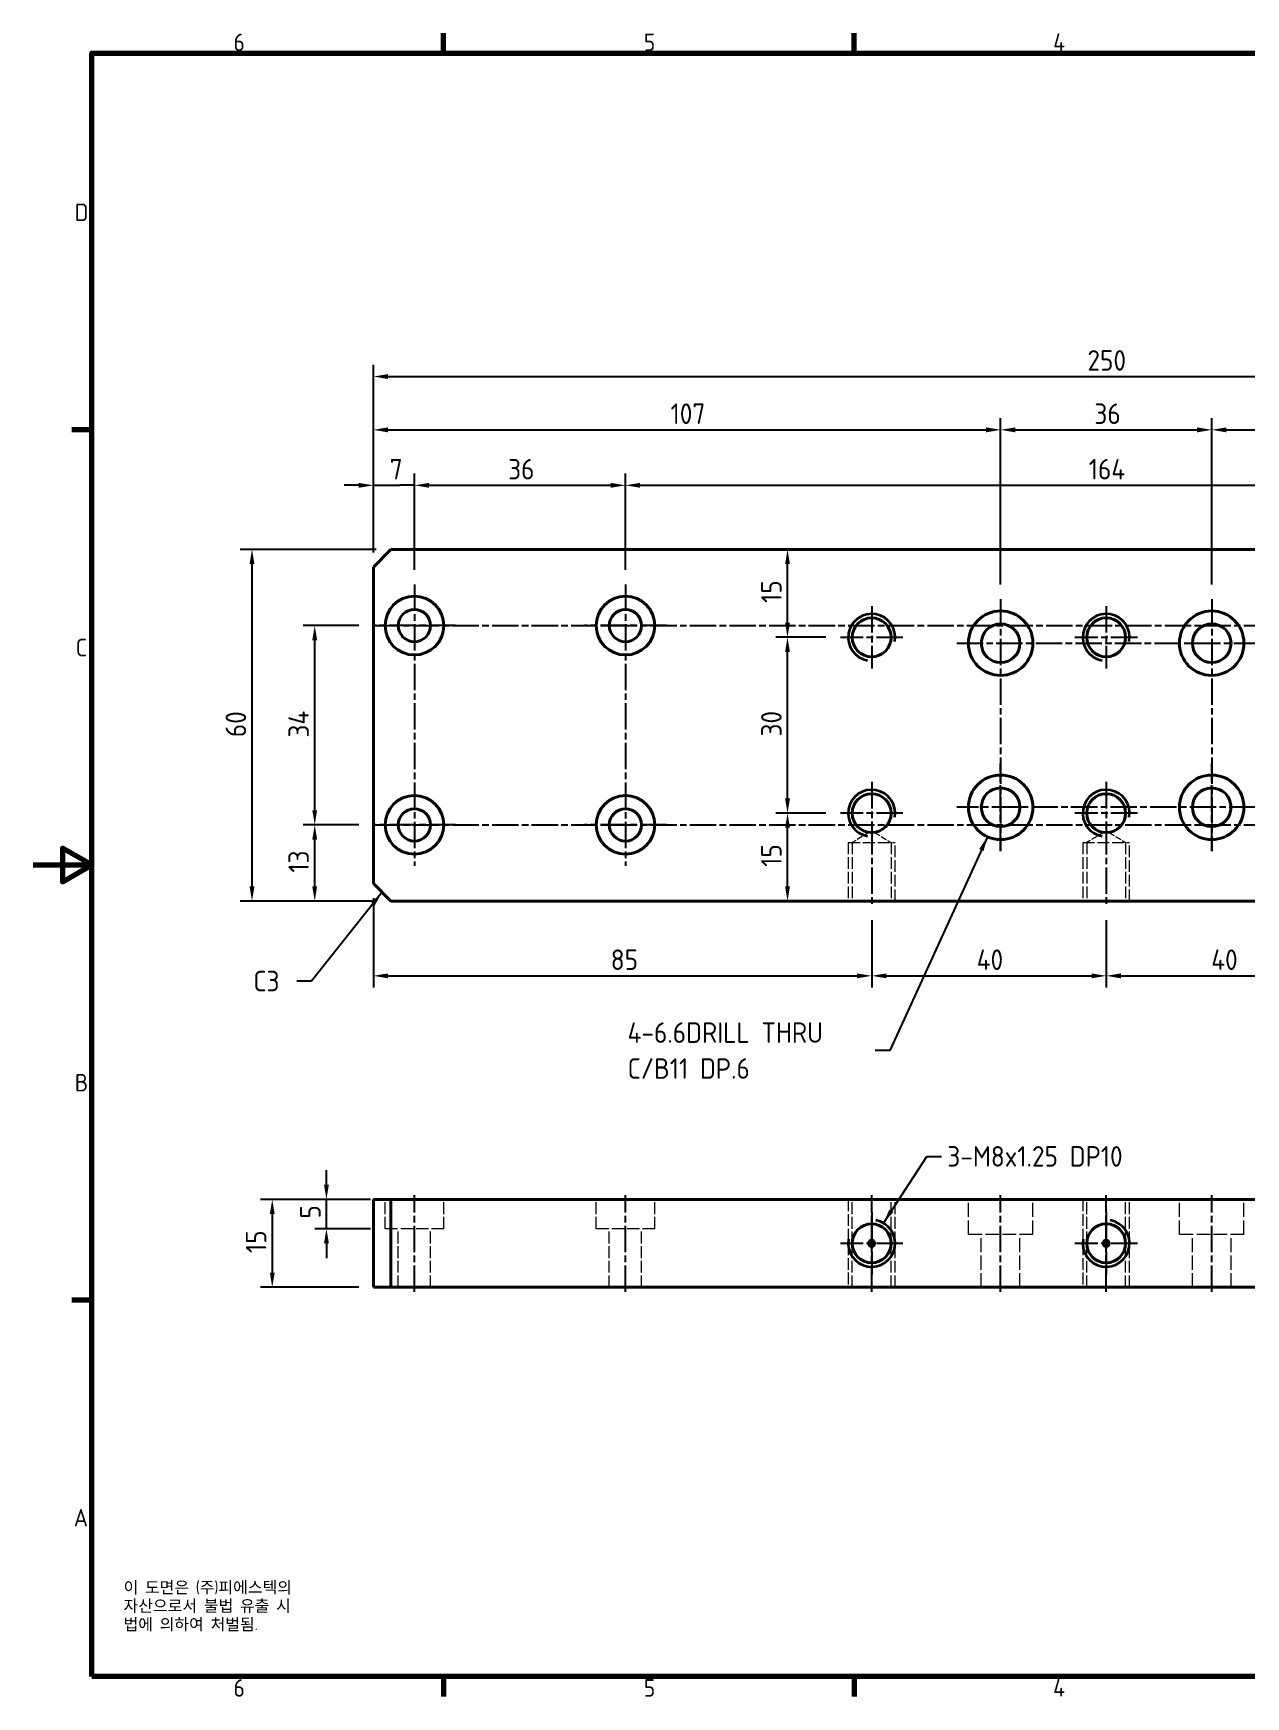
# Model space of a CAD drawing. Header units: millimetres. Extents: x 0 to 420, y 0 to 297.
# Drawn here: x 0 to 206.8, y 6.6 to 290.4 of the extents above; entities that cross this region are included whole.
import ezdxf

# ---------------------------------------------------------------- set-up
doc = ezdxf.new("R2010")
doc.units = ezdxf.units.MM
doc.linetypes.add('CHAIN', pattern=[0.3543, 0.2362, -0.0295, 0.0591, -0.0295])
doc.linetypes.add('DASHED', pattern=[0.2067, 0.1654, -0.0413])
doc.layers.get('0').update_dxf_attribs({"color": 3, "lineweight": 25})
for name, color, linetype, lineweight in [('가려진 것(ISO)', 2, 'DASHED', 18), ('가시적인 것(ISO)', 3, 'Continuous', 40), ('가시적인 좁은 것(ISO)', 3, 'Continuous', 35), ('경계(ISO)', 7, 'Continuous', 70), ('기호(ISO)', 5, 'Continuous', 25), ('중심 표식(ISO)', 1, 'Continuous', 25), ('중심선(ISO)', 1, 'Continuous', 25), ('치수(ISO)', 7, 'Continuous', 25)]:
    doc.layers.add(name, color=color, linetype=linetype, lineweight=lineweight)
doc.styles.add('문자 텍스트_M2B', font='isocp.shx')
doc.styles.add('문자 텍스트_PSTEK_POSCO', font='isocp.shx')
doc.styles.add('치수 텍스트_PSTEK_POSCO', font='isocp.shx')
doc.dimstyles.new('치수_PSTEK_POSCO', dxfattribs={"dimtxt": 3.5, "dimasz": 2.5, "dimexe": 2, "dimexo": 2.5, "dimgap": 1, "dimtad": 1, "dimrnd": 1e-08, "dimdsep": 46, "dimtxsty": '치수 텍스트_PSTEK_POSCO', "dimcen": 0.09, "dimdle": 10, "dimclrd": 7, "dimclre": 7, "dimclrt": 2, "dimadec": 1, "dimazin": 2, "dimtfac": 1, "dimtmove": 0, "dimatfit": 3, "dimfxl": 0, "dimtolj": 1, "dimlwd": -1, "dimlwe": -1, "dimarcsym": 0})
doc.dimstyles.new('치수_PSTEK_POSCO$7', dxfattribs={"dimtxt": 3.5, "dimasz": 2.5, "dimexe": 2, "dimexo": 2.5, "dimgap": 1, "dimtad": 1, "dimrnd": 1e-08, "dimdsep": 46, "dimtxsty": '치수 텍스트_PSTEK_POSCO', "dimcen": 0.09, "dimdle": 10, "dimclrd": 7, "dimclre": 7, "dimclrt": 2, "dimadec": 1, "dimazin": 2, "dimtfac": 1, "dimtmove": 0, "dimatfit": 3, "dimfxl": 0, "dimtolj": 1, "dimlwd": -1, "dimlwe": -1, "dimarcsym": 0})

# ---------------------------------------------------------------- blocks, each defined once
blk = doc.blocks.new('경계 Default Border')
at = {"layer": '경계(ISO)'}
for p, q in [((70, 287), (70, 290.4)), ((140, 287), (140, 290.4)), ((10, 222.75), (6.6, 222.75)), ((10, 74.25), (6.6, 74.25)), ((70, 10), (70, 6.6)), ((140, 10), (140, 6.6))]:
    blk.add_line(p, q, dxfattribs=at)
at = {"layer": '경계(ISO)', "flags": 128}
for points in [[(10, 10), (10, 287), (410, 287), (410, 10), (10, 10)], [(0, 148.5), (10, 148.5), (5, 151.39), (5, 145.61), (10, 148.5)]]:
    blk.add_lwpolyline(points, dxfattribs=at)
at = {"layer": '경계(ISO)', "color": 2, "char_height": 3, "attachment_point": 7, "style": '문자 텍스트_M2B'}
for s, insert in [('6', (34.14, 287.37)), ('5', (104.14, 287.37)), ('4', (173.97, 287.4)), ('D', (7.08, 258.35)), ('C', (7.24, 184.1)), ('B', (7.08, 109.85)), ('A', (6.91, 35.62)), ('6', (34.14, 6.57)), ('5', (104.14, 6.57)), ('4', (173.97, 6.6))]:
    blk.add_mtext(s, dxfattribs=dict(at, insert=insert))
blk = doc.blocks.new('*D22')
at = {"layer": 'Defpoints', "color": 0, "transparency": 16777216}
for p in [(65.01, 213.28), (58.01, 199.34), (65.01, 196.34)]:
    blk.add_point(p, dxfattribs=at)
at = {"layer": '치수(ISO)', "color": 7, "transparency": 16777216}
for p, q in [((55.51, 213.28), (53.01, 213.28)), ((58.01, 201.84), (58.01, 215.28)), ((58.01, 213.28), (60.51, 213.28)), ((60.51, 213.28), (62.51, 213.28)), ((65.01, 213.28), (62.51, 213.28)), ((65.01, 198.84), (65.01, 215.28)), ((67.51, 213.28), (70.01, 213.28))]:
    blk.add_line(p, q, dxfattribs=at)
for points in [[(55.51, 213.69), (55.51, 212.86), (58.01, 213.28)], [(67.51, 213.69), (67.51, 212.86), (65.01, 213.28)]]:
    blk.add_solid(points, dxfattribs=at)
at = {"layer": '치수(ISO)', "color": 2, "transparency": 16777216, "insert": (60.8, 216.03), "char_height": 3.5, "attachment_point": 4, "style": '치수 텍스트_PSTEK_POSCO'}
blk.add_mtext('\\A1;7', dxfattribs=at)
blk = doc.blocks.new('*D23')
at = {"layer": 'Defpoints', "color": 0, "transparency": 16777216}
for p in [(101.01, 213.28), (65.01, 196.34), (101.01, 196.34)]:
    blk.add_point(p, dxfattribs=at)
at = {"layer": '치수(ISO)', "color": 7, "transparency": 16777216}
for p, q in [((65.01, 198.84), (65.01, 215.28)), ((67.51, 213.28), (98.51, 213.28)), ((101.01, 198.84), (101.01, 215.28))]:
    blk.add_line(p, q, dxfattribs=at)
for points in [[(67.51, 213.69), (67.51, 212.86), (65.01, 213.28)], [(98.51, 213.69), (98.51, 212.86), (101.01, 213.28)]]:
    blk.add_solid(points, dxfattribs=at)
at = {"layer": '치수(ISO)', "color": 2, "transparency": 16777216, "insert": (81, 216.03), "char_height": 3.5, "attachment_point": 4, "style": '치수 텍스트_PSTEK_POSCO'}
blk.add_mtext('\\A1;36', dxfattribs=at)
blk = doc.blocks.new('*D24')
at = {"layer": 'Defpoints', "color": 0, "transparency": 16777216}
for p in [(265.01, 213.28), (101.01, 196.34), (265.01, 196.34)]:
    blk.add_point(p, dxfattribs=at)
at = {"layer": '치수(ISO)', "color": 7, "transparency": 16777216}
for p, q in [((101.01, 198.84), (101.01, 215.28)), ((103.51, 213.28), (262.51, 213.28)), ((265.01, 198.84), (265.01, 215.28))]:
    blk.add_line(p, q, dxfattribs=at)
for points in [[(103.51, 213.69), (103.51, 212.86), (101.01, 213.28)], [(262.51, 213.69), (262.51, 212.86), (265.01, 213.28)]]:
    blk.add_solid(points, dxfattribs=at)
at = {"layer": '치수(ISO)', "color": 2, "transparency": 16777216, "insert": (180.04, 216.03), "char_height": 3.5, "attachment_point": 4, "style": '치수 텍스트_PSTEK_POSCO'}
blk.add_mtext('\\A1;164', dxfattribs=at)
blk = doc.blocks.new('*D27')
at = {"layer": 'Defpoints', "color": 0, "transparency": 16777216}
for p in [(165.01, 222.74), (58.01, 199.34), (165.01, 193.84)]:
    blk.add_point(p, dxfattribs=at)
at = {"layer": '치수(ISO)', "color": 7, "transparency": 16777216}
for p, q in [((58.01, 201.84), (58.01, 224.74)), ((165.01, 196.34), (165.01, 224.74)), ((60.51, 222.74), (162.51, 222.74))]:
    blk.add_line(p, q, dxfattribs=at)
for points in [[(60.51, 223.16), (60.51, 222.32), (58.01, 222.74)], [(162.51, 223.16), (162.51, 222.32), (165.01, 222.74)]]:
    blk.add_solid(points, dxfattribs=at)
at = {"layer": '치수(ISO)', "color": 2, "transparency": 16777216, "insert": (108.7, 225.49), "char_height": 3.5, "attachment_point": 4, "style": '치수 텍스트_PSTEK_POSCO'}
blk.add_mtext('\\A1;107', dxfattribs=at)
blk = doc.blocks.new('*D28')
at = {"layer": 'Defpoints', "color": 0, "transparency": 16777216}
for p in [(201.01, 222.74), (165.01, 193.84), (201.01, 193.84)]:
    blk.add_point(p, dxfattribs=at)
at = {"layer": '치수(ISO)', "color": 7, "transparency": 16777216}
for p, q in [((165.01, 196.34), (165.01, 224.74)), ((201.01, 196.34), (201.01, 224.74)), ((167.51, 222.74), (198.51, 222.74))]:
    blk.add_line(p, q, dxfattribs=at)
for points in [[(167.51, 223.16), (167.51, 222.32), (165.01, 222.74)], [(198.51, 223.16), (198.51, 222.32), (201.01, 222.74)]]:
    blk.add_solid(points, dxfattribs=at)
at = {"layer": '치수(ISO)', "color": 2, "transparency": 16777216, "insert": (181, 225.49), "char_height": 3.5, "attachment_point": 4, "style": '치수 텍스트_PSTEK_POSCO'}
blk.add_mtext('\\A1;36', dxfattribs=at)
blk = doc.blocks.new('*D29')
at = {"layer": 'Defpoints', "color": 0, "transparency": 16777216}
for p in [(308.01, 222.74), (308.01, 199.34), (201.01, 193.84)]:
    blk.add_point(p, dxfattribs=at)
at = {"layer": '치수(ISO)', "color": 7, "transparency": 16777216}
for p, q in [((201.01, 196.34), (201.01, 224.74)), ((308.01, 201.84), (308.01, 224.74)), ((203.51, 222.74), (305.51, 222.74))]:
    blk.add_line(p, q, dxfattribs=at)
for points in [[(203.51, 223.16), (203.51, 222.32), (201.01, 222.74)], [(305.51, 223.16), (305.51, 222.32), (308.01, 222.74)]]:
    blk.add_solid(points, dxfattribs=at)
at = {"layer": '치수(ISO)', "color": 2, "transparency": 16777216, "insert": (251.72, 225.49), "char_height": 3.5, "attachment_point": 4, "style": '치수 텍스트_PSTEK_POSCO'}
blk.add_mtext('\\A1;107', dxfattribs=at)
blk = doc.blocks.new('*D30')
at = {"layer": 'Defpoints', "color": 0, "transparency": 16777216}
for p in [(58.01, 145.34), (143.01, 141.59), (143.01, 129.58)]:
    blk.add_point(p, dxfattribs=at)
at = {"layer": '치수(ISO)', "color": 7, "transparency": 16777216}
for p, q in [((58.01, 142.84), (58.01, 127.58)), ((143.01, 139.09), (143.01, 127.58)), ((60.51, 129.58), (140.51, 129.58))]:
    blk.add_line(p, q, dxfattribs=at)
for points in [[(60.51, 129.99), (60.51, 129.16), (58.01, 129.58)], [(140.51, 129.99), (140.51, 129.16), (143.01, 129.58)]]:
    blk.add_solid(points, dxfattribs=at)
at = {"layer": '치수(ISO)', "color": 2, "transparency": 16777216, "insert": (98.5, 132.33), "char_height": 3.5, "attachment_point": 4, "style": '치수 텍스트_PSTEK_POSCO'}
blk.add_mtext('\\A1;85', dxfattribs=at)
blk = doc.blocks.new('*D31')
at = {"layer": 'Defpoints', "color": 0, "transparency": 16777216}
for p in [(143.01, 141.59), (183.01, 141.59), (183.01, 129.58)]:
    blk.add_point(p, dxfattribs=at)
at = {"layer": '치수(ISO)', "color": 7, "transparency": 16777216}
for p, q in [((143.01, 139.09), (143.01, 127.58)), ((183.01, 139.09), (183.01, 127.58)), ((145.51, 129.58), (180.51, 129.58))]:
    blk.add_line(p, q, dxfattribs=at)
for points in [[(145.51, 129.99), (145.51, 129.16), (143.01, 129.58)], [(180.51, 129.99), (180.51, 129.16), (183.01, 129.58)]]:
    blk.add_solid(points, dxfattribs=at)
at = {"layer": '치수(ISO)', "color": 2, "transparency": 16777216, "insert": (160.92, 132.33), "char_height": 3.5, "attachment_point": 4, "style": '치수 텍스트_PSTEK_POSCO'}
blk.add_mtext('\\A1;40', dxfattribs=at)
blk = doc.blocks.new('*D32')
at = {"layer": 'Defpoints', "color": 0, "transparency": 16777216}
for p in [(183.01, 141.59), (223.01, 141.59), (223.01, 129.58)]:
    blk.add_point(p, dxfattribs=at)
at = {"layer": '치수(ISO)', "color": 7, "transparency": 16777216}
for p, q in [((183.01, 139.09), (183.01, 127.58)), ((223.01, 139.09), (223.01, 127.58)), ((185.51, 129.58), (220.51, 129.58))]:
    blk.add_line(p, q, dxfattribs=at)
for points in [[(185.51, 129.99), (185.51, 129.16), (183.01, 129.58)], [(220.51, 129.99), (220.51, 129.16), (223.01, 129.58)]]:
    blk.add_solid(points, dxfattribs=at)
at = {"layer": '치수(ISO)', "color": 2, "transparency": 16777216, "insert": (200.92, 132.33), "char_height": 3.5, "attachment_point": 4, "style": '치수 텍스트_PSTEK_POSCO'}
blk.add_mtext('\\A1;40', dxfattribs=at)
blk = doc.blocks.new('*D34')
at = {"layer": 'Defpoints', "color": 0, "transparency": 16777216}
for p in [(48.01, 189.34), (58.01, 189.34), (58.01, 155.34)]:
    blk.add_point(p, dxfattribs=at)
at = {"layer": '치수(ISO)', "color": 7, "transparency": 16777216}
for p, q in [((55.51, 189.34), (46.01, 189.34)), ((48.01, 157.84), (48.01, 186.84)), ((55.51, 155.34), (46.01, 155.34))]:
    blk.add_line(p, q, dxfattribs=at)
for points in [[(47.59, 186.84), (48.42, 186.84), (48.01, 189.34)], [(47.59, 157.84), (48.42, 157.84), (48.01, 155.34)]]:
    blk.add_solid(points, dxfattribs=at)
at = {"layer": '치수(ISO)', "color": 2, "transparency": 16777216, "insert": (45.26, 170.24), "char_height": 3.5, "attachment_point": 4, "rotation": 90, "style": '치수 텍스트_PSTEK_POSCO'}
blk.add_mtext('\\A1;34', dxfattribs=at)
blk = doc.blocks.new('*D35')
at = {"layer": 'Defpoints', "color": 0, "transparency": 16777216}
for p in [(48.01, 155.34), (58.01, 155.34), (61.01, 142.34)]:
    blk.add_point(p, dxfattribs=at)
at = {"layer": '치수(ISO)', "color": 7, "transparency": 16777216}
for p, q in [((55.51, 155.34), (46.01, 155.34)), ((48.01, 144.84), (48.01, 152.84)), ((58.51, 142.34), (46.01, 142.34))]:
    blk.add_line(p, q, dxfattribs=at)
for points in [[(47.59, 152.84), (48.42, 152.84), (48.01, 155.34)], [(47.59, 144.84), (48.42, 144.84), (48.01, 142.34)]]:
    blk.add_solid(points, dxfattribs=at)
at = {"layer": '치수(ISO)', "color": 2, "transparency": 16777216, "insert": (45.26, 147.19), "char_height": 3.5, "attachment_point": 4, "rotation": 90, "style": '치수 텍스트_PSTEK_POSCO'}
blk.add_mtext('\\A1;13', dxfattribs=at)
blk = doc.blocks.new('*D36')
at = {"layer": 'Defpoints', "color": 0, "transparency": 16777216}
for p in [(37.31, 202.34), (61.01, 202.34), (61.01, 142.34)]:
    blk.add_point(p, dxfattribs=at)
at = {"layer": '치수(ISO)', "color": 7, "transparency": 16777216}
for p, q in [((58.51, 202.34), (35.31, 202.34)), ((37.31, 144.84), (37.31, 199.84)), ((58.51, 142.34), (35.31, 142.34))]:
    blk.add_line(p, q, dxfattribs=at)
for points in [[(36.89, 199.84), (37.73, 199.84), (37.31, 202.34)], [(36.89, 144.84), (37.73, 144.84), (37.31, 142.34)]]:
    blk.add_solid(points, dxfattribs=at)
at = {"layer": '치수(ISO)', "color": 2, "transparency": 16777216, "insert": (34.56, 170.3), "char_height": 3.5, "attachment_point": 4, "rotation": 90, "style": '치수 텍스트_PSTEK_POSCO'}
blk.add_mtext('\\A1;60', dxfattribs=at)
blk = doc.blocks.new('*D37')
at = {"layer": 'Defpoints', "color": 0, "transparency": 16777216}
for p in [(61.01, 202.34), (128.65, 202.34), (137.68, 187.34)]:
    blk.add_point(p, dxfattribs=at)
at = {"layer": '치수(ISO)', "color": 7, "transparency": 16777216}
for p, q in [((128.65, 189.84), (128.65, 199.84)), ((135.18, 187.34), (126.65, 187.34))]:
    blk.add_line(p, q, dxfattribs=at)
for points in [[(128.24, 199.84), (129.07, 199.84), (128.65, 202.34)], [(128.24, 189.84), (129.07, 189.84), (128.65, 187.34)]]:
    blk.add_solid(points, dxfattribs=at)
at = {"layer": '치수(ISO)', "color": 2, "transparency": 16777216, "insert": (125.9, 193.2), "char_height": 3.5, "attachment_point": 4, "rotation": 90, "style": '치수 텍스트_PSTEK_POSCO'}
blk.add_mtext('\\A1;15', dxfattribs=at)
blk = doc.blocks.new('*D38')
at = {"layer": 'Defpoints', "color": 0, "transparency": 16777216}
for p in [(128.65, 187.34), (137.68, 187.34), (137.68, 157.34)]:
    blk.add_point(p, dxfattribs=at)
at = {"layer": '치수(ISO)', "color": 7, "transparency": 16777216}
for p, q in [((135.18, 187.34), (126.65, 187.34)), ((128.65, 159.84), (128.65, 184.84)), ((135.18, 157.34), (126.65, 157.34))]:
    blk.add_line(p, q, dxfattribs=at)
for points in [[(128.24, 184.84), (129.07, 184.84), (128.65, 187.34)], [(128.24, 159.84), (129.07, 159.84), (128.65, 157.34)]]:
    blk.add_solid(points, dxfattribs=at)
at = {"layer": '치수(ISO)', "color": 2, "transparency": 16777216, "insert": (125.9, 170.42), "char_height": 3.5, "attachment_point": 4, "rotation": 90, "style": '치수 텍스트_PSTEK_POSCO'}
blk.add_mtext('\\A1;30', dxfattribs=at)
blk = doc.blocks.new('*D39')
at = {"layer": 'Defpoints', "color": 0, "transparency": 16777216}
for p in [(128.65, 157.34), (137.68, 157.34), (61.01, 142.34)]:
    blk.add_point(p, dxfattribs=at)
at = {"layer": '치수(ISO)', "color": 7, "transparency": 16777216}
for p, q in [((135.18, 157.34), (126.65, 157.34)), ((128.65, 144.84), (128.65, 154.84))]:
    blk.add_line(p, q, dxfattribs=at)
for points in [[(128.24, 154.84), (129.07, 154.84), (128.65, 157.34)], [(128.24, 144.84), (129.07, 144.84), (128.65, 142.34)]]:
    blk.add_solid(points, dxfattribs=at)
at = {"layer": '치수(ISO)', "color": 2, "transparency": 16777216, "insert": (125.9, 148.18), "char_height": 3.5, "attachment_point": 4, "rotation": 90, "style": '치수 텍스트_PSTEK_POSCO'}
blk.add_mtext('\\A1;15', dxfattribs=at)
blk = doc.blocks.new('*D43')
at = {"layer": 'Defpoints', "color": 0, "transparency": 16777216}
for p in [(308.01, 231.84), (58.01, 199.34), (308.01, 199.34)]:
    blk.add_point(p, dxfattribs=at)
at = {"layer": '치수(ISO)', "color": 7, "transparency": 16777216}
for p, q in [((58.01, 201.84), (58.01, 233.84)), ((308.01, 201.84), (308.01, 233.84)), ((60.51, 231.84), (305.51, 231.84))]:
    blk.add_line(p, q, dxfattribs=at)
for points in [[(60.51, 232.25), (60.51, 231.42), (58.01, 231.84)], [(305.51, 232.25), (305.51, 231.42), (308.01, 231.84)]]:
    blk.add_solid(points, dxfattribs=at)
at = {"layer": '치수(ISO)', "color": 2, "transparency": 16777216, "insert": (179.81, 234.59), "char_height": 3.5, "attachment_point": 4, "style": '치수 텍스트_PSTEK_POSCO'}
blk.add_mtext('\\A1;250', dxfattribs=at)
blk = doc.blocks.new('*D44')
at = {"layer": 'Defpoints', "color": 0, "transparency": 16777216}
for p in [(50.01, 91.43), (60.01, 91.43), (60.01, 86.43)]:
    blk.add_point(p, dxfattribs=at)
at = {"layer": '치수(ISO)', "color": 7, "transparency": 16777216}
for p, q in [((50.01, 93.93), (50.01, 96.43)), ((57.51, 91.43), (48.01, 91.43)), ((50.01, 86.43), (50.01, 91.43)), ((57.51, 86.43), (48.01, 86.43)), ((50.01, 83.93), (50.01, 81.43))]:
    blk.add_line(p, q, dxfattribs=at)
for points in [[(49.59, 93.93), (50.42, 93.93), (50.01, 91.43)], [(49.59, 83.93), (50.42, 83.93), (50.01, 86.43)]]:
    blk.add_solid(points, dxfattribs=at)
at = {"layer": '치수(ISO)', "color": 2, "transparency": 16777216, "insert": (47.26, 88.16), "char_height": 3.5, "attachment_point": 4, "rotation": 90, "style": '치수 텍스트_PSTEK_POSCO'}
blk.add_mtext('\\A1;5', dxfattribs=at)
blk = doc.blocks.new('*D45')
at = {"layer": 'Defpoints', "color": 0, "transparency": 16777216}
for p in [(58.01, 91.43), (40.76, 76.43), (58.01, 76.43)]:
    blk.add_point(p, dxfattribs=at)
at = {"layer": '치수(ISO)', "color": 7, "transparency": 16777216}
for p, q in [((55.51, 91.43), (38.76, 91.43)), ((40.76, 88.93), (40.76, 78.93)), ((55.51, 76.43), (38.76, 76.43))]:
    blk.add_line(p, q, dxfattribs=at)
for points in [[(40.35, 88.93), (41.18, 88.93), (40.76, 91.43)], [(40.35, 78.93), (41.18, 78.93), (40.76, 76.43)]]:
    blk.add_solid(points, dxfattribs=at)
at = {"layer": '치수(ISO)', "color": 2, "transparency": 16777216, "insert": (38.01, 82.28), "char_height": 3.5, "attachment_point": 4, "rotation": 90, "style": '치수 텍스트_PSTEK_POSCO'}
blk.add_mtext('\\A1;15', dxfattribs=at)

msp = doc.modelspace()

# ---------------------------------------------------------------- linework, layer by layer
at = {"layer": '가려진 것(ISO)', "ltscale": 6.326723}
for p, q in [((142.531, 154.046), (139.683, 152.335)), ((143.483, 154.046), (146.33, 152.335)), ((182.531, 154.046), (179.683, 152.335)), ((183.483, 154.046), (186.33, 152.335))]:
    msp.add_line(p, q, dxfattribs=at)
at = {"layer": '가려진 것(ISO)', "ltscale": 12.094824}
for p, q in [((139.007, 152.335), (139.007, 142.335)), ((139.683, 152.335), (139.683, 142.335)), ((146.33, 152.335), (146.33, 142.335)), ((147.007, 142.335), (147.007, 152.335)), ((179.007, 152.335), (179.007, 142.335)), ((179.683, 152.335), (179.683, 142.335)), ((186.33, 152.335), (186.33, 142.335)), ((187.007, 142.335), (187.007, 152.335)), ((60.007, 86.431), (60.007, 91.431)), ((70.007, 86.431), (70.007, 91.431)), ((96.007, 86.431), (96.007, 91.431)), ((106.007, 86.431), (106.007, 91.431)), ((139.007, 91.431), (139.007, 76.431)), ((139.683, 76.431), (139.683, 91.431)), ((146.33, 76.431), (146.33, 91.431)), ((147.007, 76.431), (147.007, 91.431)), ((179.007, 91.431), (179.007, 76.431)), ((179.683, 76.431), (179.683, 91.431)), ((186.33, 76.431), (186.33, 91.431)), ((187.007, 76.431), (187.007, 91.431)), ((62.257, 76.431), (62.257, 86.431)), ((67.757, 76.431), (67.757, 86.431)), ((98.257, 76.431), (98.257, 86.431)), ((103.757, 76.431), (103.757, 86.431))]:
    msp.add_line(p, q, dxfattribs=at)
at = {"layer": '가려진 것(ISO)', "ltscale": 12.159042}
for p, q in [((139.007, 152.335), (147.007, 152.335)), ((179.007, 152.335), (187.007, 152.335))]:
    msp.add_line(p, q, dxfattribs=at)
at = {"layer": '가려진 것(ISO)', "ltscale": 14.513788}
for p, q in [((159.507, 85.431), (159.507, 91.431)), ((170.507, 85.431), (170.507, 91.431)), ((195.507, 85.431), (195.507, 91.431)), ((206.507, 85.431), (206.507, 91.431)), ((161.707, 76.431), (161.707, 85.431)), ((168.307, 76.431), (168.307, 85.431)), ((197.707, 76.431), (197.707, 85.431)), ((204.307, 76.431), (204.307, 85.431))]:
    msp.add_line(p, q, dxfattribs=at)
at = {"layer": '가려진 것(ISO)', "ltscale": 12.665669}
for p, q in [((70.007, 86.431), (60.007, 86.431)), ((106.007, 86.431), (96.007, 86.431))]:
    msp.add_line(p, q, dxfattribs=at)
at = {"layer": '가려진 것(ISO)', "ltscale": 13.932237}
for p, q in [((170.507, 85.431), (159.507, 85.431)), ((206.507, 85.431), (195.507, 85.431))]:
    msp.add_line(p, q, dxfattribs=at)
at = {"layer": '가시적인 것(ISO)'}
for p, q in [((58.007, 199.335), (61.007, 202.335)), ((305.007, 202.335), (61.007, 202.335)), ((58.007, 199.335), (58.007, 145.335)), ((61.007, 142.335), (58.007, 145.335)), ((61.007, 142.335), (305.007, 142.335)), ((61.007, 91.431), (58.007, 91.431)), ((58.007, 91.431), (58.007, 76.431)), ((61.007, 76.431), (61.007, 91.431)), ((61.007, 91.431), (305.007, 91.431)), ((58.007, 76.431), (61.007, 76.431)), ((305.007, 76.431), (61.007, 76.431))]:
    msp.add_line(p, q, dxfattribs=at)
for centre, radius in [((65.007, 189.335), 5), ((101.007, 189.335), 5), ((65.007, 189.335), 2.75), ((101.007, 189.335), 2.75), ((143.007, 187.335), 3.324), ((165.007, 186.335), 5.5), ((183.007, 187.335), 3.324), ((201.007, 186.335), 5.5), ((165.007, 186.335), 3.3), ((201.007, 186.335), 3.3), ((165.007, 158.335), 5.5), ((201.007, 158.335), 5.5), ((65.007, 155.335), 5), ((101.007, 155.335), 5), ((143.007, 157.335), 3.324), ((165.007, 158.335), 3.3), ((183.007, 157.335), 3.324), ((201.007, 158.335), 3.3), ((65.007, 155.335), 2.75), ((101.007, 155.335), 2.75), ((143.007, 83.931), 3.324), ((183.007, 83.931), 3.324)]:
    msp.add_circle(centre, radius, dxfattribs=at)
for points in [[(142.531, 83.931), (142.531, 83.868), (142.541, 83.801), (142.585, 83.674), (142.619, 83.615), (142.7, 83.518), (142.754, 83.473), (142.875, 83.413), (142.942, 83.397), (143.071, 83.397), (143.139, 83.413), (143.26, 83.473), (143.313, 83.518), (143.395, 83.615), (143.428, 83.674), (143.473, 83.801), (143.483, 83.868), (143.483, 83.993), (143.473, 84.061), (143.428, 84.187), (143.395, 84.246), (143.313, 84.344), (143.26, 84.388), (143.139, 84.448), (143.071, 84.464), (142.942, 84.464), (142.875, 84.448), (142.754, 84.388), (142.7, 84.344), (142.619, 84.246), (142.585, 84.187), (142.541, 84.061), (142.531, 83.993), (142.531, 83.931)], [(182.531, 83.931), (182.531, 83.868), (182.541, 83.801), (182.585, 83.674), (182.619, 83.615), (182.7, 83.518), (182.754, 83.473), (182.875, 83.413), (182.942, 83.397), (183.071, 83.397), (183.139, 83.413), (183.26, 83.473), (183.313, 83.518), (183.395, 83.615), (183.428, 83.674), (183.473, 83.801), (183.483, 83.868), (183.483, 83.993), (183.473, 84.061), (183.428, 84.187), (183.395, 84.246), (183.313, 84.344), (183.26, 84.388), (183.139, 84.448), (183.071, 84.464), (182.942, 84.464), (182.875, 84.448), (182.754, 84.388), (182.7, 84.344), (182.619, 84.246), (182.585, 84.187), (182.541, 84.061), (182.531, 83.993), (182.531, 83.931)]]:
    msp.add_open_spline(points, degree=3, knots=[0, 0, 0, 0, 0.0187967, 0.0187967, 0.0375934, 0.0375934, 0.05690095, 0.05690095, 0.07620851, 0.07620851, 0.09551607, 0.09551607, 0.11482362, 0.11482362, 0.13362032, 0.13362032, 0.15241702, 0.15241702, 0.17121372, 0.17121372, 0.19001042, 0.19001042, 0.20931798, 0.20931798, 0.22862553, 0.22862553, 0.24793309, 0.24793309, 0.26724065, 0.26724065, 0.28603734, 0.28603734, 0.30483404, 0.30483404, 0.30483404, 0.30483404], dxfattribs=at)
at = {"layer": '가시적인 좁은 것(ISO)'}
for centre, start, end in [((143.007, 187.335), 350, 260), ((183.007, 187.335), 350, 260), ((143.007, 157.335), 350, 260), ((183.007, 157.335), 350, 260), ((143.007, 83.931), 170, 80), ((183.007, 83.931), 170, 80)]:
    msp.add_arc(centre, 4, start, end, dxfattribs=at)
at = {"layer": '중심 표식(ISO)', "linetype": 'CHAIN', "ltscale": 19.051651}
for p, q in [((165.007, 193.835), (165.007, 178.835)), ((201.007, 193.835), (201.007, 178.835)), ((143.007, 192.659), (143.007, 182.012)), ((183.007, 192.659), (183.007, 182.012)), ((72.007, 189.335), (58.007, 189.335)), ((108.007, 189.335), (94.007, 189.335)), ((148.33, 187.335), (137.683, 187.335)), ((188.33, 187.335), (177.683, 187.335)), ((165.007, 150.835), (165.007, 165.835)), ((201.007, 150.835), (201.007, 165.835)), ((143.007, 162.659), (143.007, 152.012)), ((183.007, 162.659), (183.007, 152.012)), ((148.33, 157.335), (137.683, 157.335)), ((188.33, 157.335), (177.683, 157.335)), ((72.007, 155.335), (58.007, 155.335)), ((108.007, 155.335), (94.007, 155.335)), ((143.007, 89.254), (143.007, 78.607)), ((183.007, 89.254), (183.007, 78.607)), ((148.33, 83.931), (137.683, 83.931)), ((188.33, 83.931), (177.683, 83.931))]:
    msp.add_line(p, q, dxfattribs=at)
at = {"layer": '중심선(ISO)', "linetype": 'CHAIN', "ltscale": 19.051651}
for p, q in [((65.007, 196.335), (65.007, 148.335)), ((101.007, 196.335), (101.007, 148.335)), ((165.007, 193.835), (165.007, 150.835)), ((201.007, 193.835), (201.007, 150.835)), ((58.007, 189.335), (308.007, 189.335)), ((157.507, 186.335), (208.507, 186.335)), ((208.507, 158.335), (157.507, 158.335)), ((58.007, 155.335), (308.007, 155.335)), ((143.007, 154.796), (143.007, 141.585)), ((183.007, 154.796), (183.007, 141.585)), ((65.007, 75.681), (65.007, 92.181)), ((101.007, 75.681), (101.007, 92.181)), ((143.007, 75.681), (143.007, 92.181)), ((165.007, 75.681), (165.007, 92.181)), ((183.007, 75.681), (183.007, 92.181)), ((201.007, 75.681), (201.007, 92.181))]:
    msp.add_line(p, q, dxfattribs=at)

# ---------------------------------------------------------------- block references
msp.add_blockref('경계 Default Border', (0, 0))

# ---------------------------------------------------------------- texts
at = {"layer": '기호(ISO)', "color": 2, "insert": (37.535, 128.688), "char_height": 3.5, "attachment_point": 4, "style": '치수 텍스트_PSTEK_POSCO'}
msp.add_mtext('{C3}', dxfattribs=at)
at = {"layer": '기호(ISO)', "color": 2, "char_height": 3.5, "attachment_point": 4, "style": '치수 텍스트_PSTEK_POSCO'}
for s, insert, width, line_spacing_factor in [('{4-6.6DRILL THRU \\PC/B11 DP.6}', (101.37, 116.829), 41.2529, 1.05), ('{3-M8x1.25 DP10}', (155.916, 98.774), 35.75448, 0.6125)]:
    msp.add_mtext(s, dxfattribs=dict(at, insert=insert, width=width, line_spacing_factor=line_spacing_factor))
at = {"layer": '기호(ISO)', "color": 7, "insert": (15.395, 26.228), "char_height": 2, "width": 51.24014, "attachment_point": 1, "line_spacing_factor": 0.944221, "style": '문자 텍스트_PSTEK_POSCO'}
msp.add_mtext('{이 도면은 (주)피에스텍의\\P자산으로서 불법 유출 시 \\P법에 의하여 처벌됨.}', dxfattribs=at)

# ---------------------------------------------------------------- dimensions: what is measured, and where the dimension line sits
at = {"layer": '치수(ISO)', "color": 7}
for base, p1, p2, angle, override, picture, middle in [((308.007, 231.837), (58.007, 199.335), (308.007, 199.335), 180, {"dimdec": 2, "dimtp": 0, "dimtm": 0, "dimtdec": 2, "dimtofl": 0, "dimatfit": 1}, '*D43', (183.007, 231.837)), ((165.007, 222.739), (58.007, 199.335), (165.007, 193.835), 180, {"dimdec": 2, "dimtp": 0, "dimtm": 0, "dimtdec": 2, "dimtofl": 0, "dimatfit": 1}, '*D27', (111.497, 222.739)), ((201.007, 222.739), (165.007, 193.835), (201.007, 193.835), 180, {"dimdec": 2, "dimtp": 0, "dimtm": 0, "dimtdec": 2, "dimtofl": 0, "dimatfit": 1}, '*D28', (183.017, 222.739)), ((308.007, 222.739), (201.007, 193.835), (308.007, 199.335), 180, {"dimdec": 2, "dimtp": 0, "dimtm": 0, "dimtdec": 2, "dimtofl": 0, "dimatfit": 1}, '*D29', (254.517, 222.739)), ((65.007, 213.277), (58.007, 199.335), (65.007, 196.335), 180, {"dimdec": 2, "dimtp": 0, "dimtm": 0, "dimtdec": 2, "dimtofl": 0}, '*D22', (61.497, 213.277)), ((101.007, 213.277), (65.007, 196.335), (101.007, 196.335), 180, {"dimdec": 2, "dimtp": 0, "dimtm": 0, "dimtdec": 2, "dimtofl": 0, "dimatfit": 1}, '*D23', (83.017, 213.277)), ((265.007, 213.277), (101.007, 196.335), (265.007, 196.335), 180, {"dimdec": 2, "dimtp": 0, "dimtm": 0, "dimtdec": 2, "dimtofl": 0, "dimatfit": 1}, '*D24', (183.017, 213.277)), ((37.311, 202.335), (61.007, 142.335), (61.007, 202.335), 270, {"dimdec": 2, "dimtp": 0, "dimtm": 0, "dimtdec": 2, "dimtofl": 0, "dimatfit": 1}, '*D36', (37.311, 172.335)), ((128.655, 202.335), (137.683, 187.335), (61.007, 202.335), 90, {"dimdec": 2, "dimse2": 1, "dimtp": 0, "dimtm": 0, "dimtdec": 2, "dimtofl": 0, "dimatfit": 1}, '*D37', (128.655, 194.845)), ((48.007, 189.335), (58.007, 155.335), (58.007, 189.335), 90, {"dimdec": 2, "dimtp": 0, "dimtm": 0, "dimtdec": 2, "dimtofl": 0, "dimatfit": 1}, '*D34', (48.007, 172.335)), ((128.655, 187.335), (137.683, 157.335), (137.683, 187.335), 90, {"dimdec": 2, "dimtp": 0, "dimtm": 0, "dimtdec": 2, "dimtofl": 0, "dimatfit": 1}, '*D38', (128.655, 172.345)), ((128.655, 157.335), (61.007, 142.335), (137.683, 157.335), 90, {"dimdec": 2, "dimse1": 1, "dimtp": 0, "dimtm": 0, "dimtdec": 2, "dimtofl": 0, "dimatfit": 1}, '*D39', (128.655, 149.825)), ((48.007, 155.335), (61.007, 142.335), (58.007, 155.335), 270, {"dimdec": 2, "dimtp": 0, "dimtm": 0, "dimtdec": 2, "dimtofl": 0, "dimatfit": 1}, '*D35', (48.007, 148.835)), ((143.007, 129.576), (58.007, 145.335), (143.007, 141.585), 180, {"dimdec": 2, "dimtp": 0, "dimtm": 0, "dimtdec": 2, "dimtofl": 0, "dimatfit": 1}, '*D30', (100.497, 129.576)), ((183.007, 129.576), (143.007, 141.585), (183.007, 141.585), 180, {"dimdec": 2, "dimtp": 0, "dimtm": 0, "dimtdec": 2, "dimtofl": 0, "dimatfit": 1}, '*D31', (163.017, 129.576)), ((223.007, 129.576), (183.007, 141.585), (223.007, 141.585), 180, {"dimdec": 2, "dimtp": 0, "dimtm": 0, "dimtdec": 2, "dimtofl": 0, "dimatfit": 1}, '*D32', (203.017, 129.576)), ((50.007, 91.431), (60.007, 86.431), (60.007, 91.431), 90, {"dimdec": 2, "dimtp": 0, "dimtm": 0, "dimtdec": 2, "dimtofl": 1, "dimatfit": 1}, '*D44', (50.007, 88.931)), ((40.765, 76.431), (58.007, 91.431), (58.007, 76.431), 90, {"dimdec": 2, "dimtp": 0, "dimtm": 0, "dimtdec": 2, "dimtofl": 0, "dimatfit": 1}, '*D45', (40.765, 83.931))]:
    dim = msp.add_linear_dim(base=base, p1=p1, p2=p2, angle=angle, dimstyle='치수_PSTEK_POSCO', override=override, dxfattribs=at)
    dim.commit()
    dim.dimension.update_dxf_attribs({"geometry": picture, "text_midpoint": middle, "dimtype": 160})

# ---------------------------------------------------------------- leaders
at = {"layer": '기호(ISO)', "color": 7, "annotation_type": 0, "has_hookline": 1}
for points, hookline_direction, text_width in [([(162.753, 153.319), (146.123, 116.829), (143.623, 116.829)], 1, 34.3), ([(59.507, 143.835), (47.483, 128.688), (44.983, 128.688)], 1, 4.158), ([(145.007, 87.395), (152.416, 98.774), (154.916, 98.774)], 0, 30.803)]:
    msp.add_leader(points, dimstyle='치수_PSTEK_POSCO$7', override={"dimtad": 0}, dxfattribs=dict(at, hookline_direction=hookline_direction, text_width=text_width))

doc.saveas('drawing.dxf')
